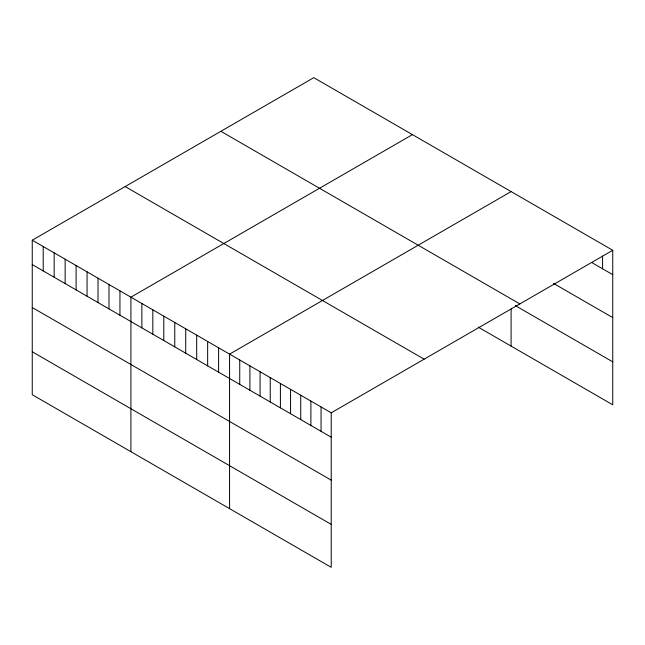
<?xml version="1.0" encoding="UTF-8"?>
<svg xmlns="http://www.w3.org/2000/svg" width="645" height="645" viewBox="0 0 645 645"><rect width="100%" height="100%" fill="white"/><g stroke="black" fill="none" stroke-linecap="round" stroke-linejoin="round"><path stroke-width="0.97" d="M32.25 240.206L331.224 412.816L331.224 567.334L32.25 394.724L32.25 240.206L313.776 77.666L612.75 250.276L612.75 404.794L478.211 327.12M412.437 134.628L130.911 297.168L130.911 451.685M511.098 191.589L229.572 354.129L229.572 508.647M331.224 412.816L612.75 250.276M592.416 262.918L612.75 274.657M553.45 283.373L612.75 317.606M220.872 131.306L519.846 303.916M515.331 305.609L612.75 361.853M125.154 186.566L424.128 359.176M32.25 264.587L331.224 437.197M32.25 307.528L331.224 480.138M32.25 351.775L331.224 524.385M602.583 256.113L602.583 268.788M511.098 309.019L511.098 346.107M321.057 406.947L321.057 431.328M310.89 401.077L310.89 425.458M300.731 395.208L300.731 419.589M290.564 389.338L290.564 413.719M280.398 383.469L280.398 407.85M270.231 377.599L270.231 401.98M260.072 371.738L260.072 396.111M249.905 365.868L249.905 390.249M239.738 359.999L239.738 384.38M218.607 347.8L218.607 372.181M207.65 341.471L207.65 365.852M196.685 335.142L196.685 359.523M185.72 328.813L185.72 353.194M174.763 322.484L174.763 346.865M163.798 316.155L163.798 340.536M152.833 309.826L152.833 334.207M141.876 303.497L141.876 327.878M119.946 290.839L119.946 315.22M108.989 284.51L108.989 308.891M98.024 278.18L98.024 302.561M87.059 271.851L87.059 296.232M76.102 265.522L76.102 289.903M65.137 259.193L65.137 283.574M54.172 252.864L54.172 277.245M43.215 246.535L43.215 270.916"/></g></svg>
